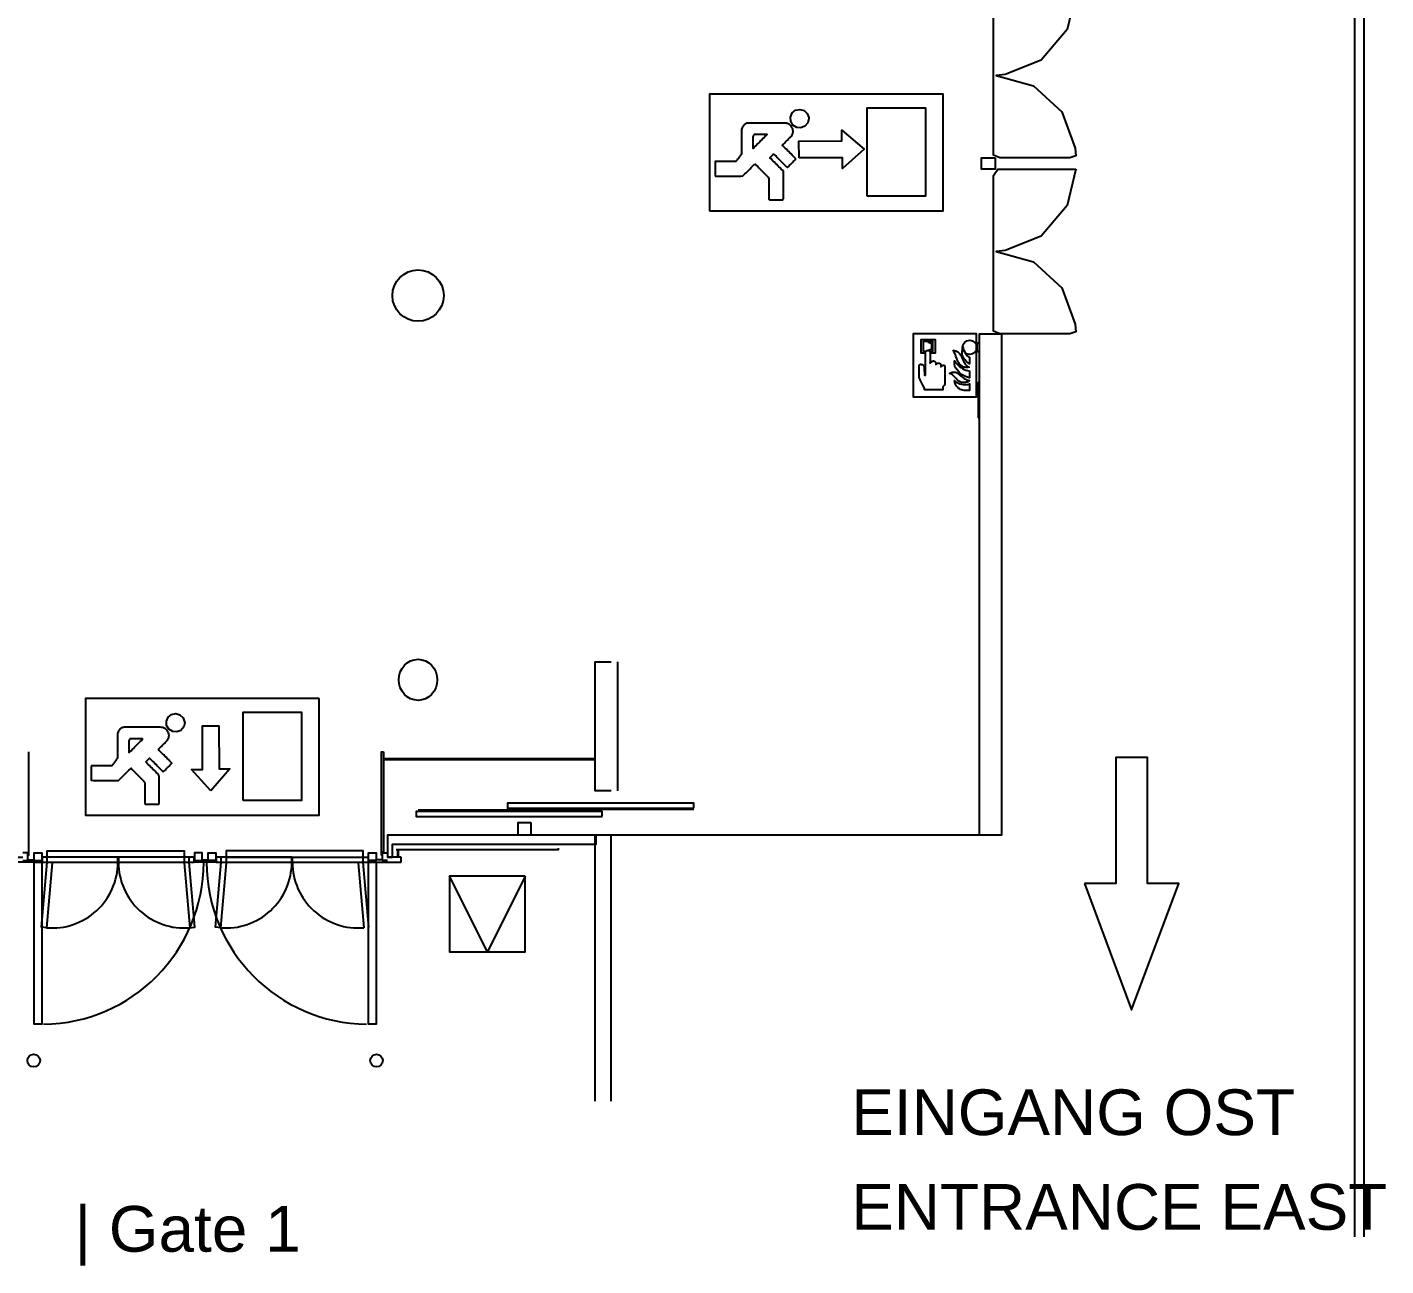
# Model space of a CAD drawing. Header units: metres. Extents: x 19 to 194, y 62 to 154.
# Drawn here: x 171.93 to 193.47, y 61.67 to 81.3 of the extents above; entities that cross this region are included whole.
import ezdxf

# ---------------------------------------------------------------- set-up
doc = ezdxf.new("R2010")
doc.units = ezdxf.units.M
doc.header["$MEASUREMENT"] = 0
doc.layers.add('ALL', color=7, linetype='Continuous')
doc.styles.add('Arial', font='Arial.ttf')

msp = doc.modelspace()

# ---------------------------------------------------------------- linework, layer by layer
at = {"layer": 'ALL', "color": 18, "lineweight": 25, "true_color": 0x000000}
for points in [[(192.975, 62.1359), (192.975, 142.847)], [(193.125, 62.1359), (193.125, 142.847)], [(181.1839, 69.1999), (180.9339, 69.1999), (180.9339, 71.2446), (181.1839, 71.2446)], [(181.2839, 71.2446), (181.2839, 69.1999)], [(171.9549, 68.23), (171.9549, 69.8201)], [(177.5749, 69.7146), (180.9339, 69.7146)], [(180.9339, 69.6946), (177.5749, 69.6946)], [(181.0387, 68.8966), (178.1262, 68.8967)], [(182.4949, 68.9065), (179.5824, 68.9066)], [(187.375, 68.5), (180.9081, 68.5)], [(180.9339, 64.286), (180.9339, 68.496)], [(181.1839, 64.286), (181.1839, 68.496)], [(177.7799, 68.27), (180.35, 68.27), (180.35, 68.295)], [(172.0399, 68.1), (172.1649, 68.1), (172.1649, 68.07), (173.3662, 68.07), (173.3661, 68.15), (173.3761, 68.15), (173.3762, 68.07), (173.3662, 68.07), (173.3661, 68.15), (172.1649, 68.15), (172.1649, 68.07), (171.6399, 68.07), (171.6399, 68.15), (171.8599, 68.15)], [(171.8599, 68.1), (171.9399, 68.1), (171.9399, 68.22), (171.8599, 68.22)], [(171.9399, 68.107), (172.0399, 68.107), (172.0399, 68.1), (172.0399, 68.22), (172.1599, 68.22), (172.1599, 68.1)], [(172.0349, 68.07), (172.1599, 68.07), (172.1599, 65.5032), (172.0399, 65.5032), (172.0399, 68.07)], [(172.3242, 68.063), (172.2341, 67.0323), (172.1543, 67.0392), (172.2445, 68.07), (172.2445, 68.25), (174.4178, 68.25), (174.4178, 68.07)], [(174.5771, 68.15), (172.2445, 68.15)], [(174.9227, 68.07), (176.1237, 68.07), (176.1237, 68.15), (174.9227, 68.15), (174.9227, 68.07), (174.5772, 68.07), (174.5772, 68.15), (173.3762, 68.15), (173.3762, 68.07), (174.5772, 68.07)], [(174.4181, 68.063), (174.5089, 67.0323), (174.588, 67.0393), (174.4978, 68.07), (174.4978, 68.15)], [(174.7024, 68.107), (174.7974, 68.107)], [(175.0818, 68.063), (174.991, 67.0323), (174.9119, 67.0393), (175.0021, 68.07), (175.0021, 68.15)], [(177.3455, 67.0392), (177.2553, 68.07), (177.2553, 68.25), (175.082, 68.25), (175.082, 68.07)], [(175.082, 68.15), (177.3349, 68.15)], [(176.1237, 68.07), (177.3349, 68.07)], [(176.1337, 68.07), (176.1337, 68.15)], [(176.1337, 68.15), (177.3349, 68.15)], [(177.1756, 68.063), (177.2658, 67.0323)], [(177.3399, 68.1), (177.3399, 68.22), (177.4599, 68.22), (177.4599, 68.1), (177.3349, 68.1)], [(177.3349, 68.15), (177.3349, 68.07)], [(177.3349, 68.07), (177.8599, 68.07)], [(177.4599, 68.07), (177.4599, 65.5032), (177.3399, 65.5032), (177.3399, 68.07)], [(177.5599, 68.107), (177.4599, 68.107)], [(177.6399, 68.1), (177.5599, 68.1), (177.5599, 68.22), (177.6399, 68.22)], [(177.8599, 68.15), (177.6399, 68.15)], [(177.8599, 68.07), (177.8599, 68.15)], [(179.8248, 67.8504), (178.6248, 67.8504)]]:
    msp.add_lwpolyline(points, dxfattribs=at)
for points in [[(188.55, 81.845), (188.4154, 81.2677), (188.0007, 80.7811), (187.4297, 80.5531), (187.2902, 80.5392), (187.8812, 80.3744), (188.3276, 79.9636), (188.5412, 79.3863), (188.5497, 79.265), (188.4574, 79.235), (187.3477, 79.235), (187.245, 79.2762), (187.245, 81.7423), (187.317, 81.845), (188.4267, 81.845)], [(187.275, 79.235), (187.275, 79.055), (187.055, 79.055), (187.055, 79.235)], [(188.5499, 79.055), (188.4153, 78.4777), (188.0006, 77.9911), (187.4296, 77.7631), (187.2901, 77.7492), (187.8811, 77.5844), (188.3275, 77.1736), (188.5411, 76.5963), (188.5496, 76.475), (188.4573, 76.445), (187.3476, 76.445), (187.2449, 76.4862), (187.2449, 78.9523), (187.3169, 79.055), (188.4266, 79.055)], [(186.9849, 76.295), (186.9849, 76.165), (187.0249, 76.165), (187.0249, 76.295)], [(187.3749, 76.445), (187.3749, 68.5), (187.0249, 68.5), (187.0249, 76.445)], [(187.0049, 75.115), (187.0249, 75.115), (187.0249, 75.675), (187.0049, 75.675)], [(177.5749, 69.8199), (177.5749, 68.2299), (177.5449, 68.2299), (177.5449, 69.8199)], [(182.4949, 68.926), (182.4949, 69.006), (179.5449, 69.0061), (179.5449, 68.9261)], [(181.0449, 68.7961), (181.0449, 68.8761), (178.0949, 68.8762), (178.0949, 68.7962)], [(177.7199, 68.1499), (177.7199, 68.3549), (180.9498, 68.3549), (180.9498, 68.4999), (177.6399, 68.4999), (177.6399, 68.1499)], [(179.9124, 68.7), (179.9124, 68.5), (179.7124, 68.5), (179.7124, 68.7)], [(171.9479, 68.23), (171.9479, 68.18), (171.9549, 68.18), (171.9549, 68.23)], [(174.7024, 68.1), (174.7024, 68.22), (174.5824, 68.22), (174.5824, 68.1)], [(174.7974, 68.1), (174.7974, 68.22), (174.9174, 68.22), (174.9174, 68.1)], [(177.5519, 68.23), (177.5519, 68.18), (177.5449, 68.18), (177.5449, 68.23)], [(177.8049, 68.155), (177.8049, 68.265), (177.8099, 68.265), (177.8099, 68.155)], [(179.8248, 67.8504), (179.2248, 66.6504), (178.6248, 67.8504), (178.6248, 66.6504), (179.8248, 66.6504)]]:
    msp.add_lwpolyline(points, close=True, dxfattribs=at)
at = {"layer": 'ALL', "color": 4, "lineweight": 25}
for points in [[(182.7474, 78.3919), (186.4504, 78.3919), (186.4504, 80.2434), (182.7474, 80.2434)], [(184.3186, 79.8554), (184.3034, 79.7906), (184.2567, 79.736), (184.1925, 79.7108), (184.1281, 79.7164), (184.0678, 79.7538), (184.0323, 79.815), (184.0288, 79.8806), (184.0568, 79.9443), (184.1094, 79.987), (184.177, 80.0013), (184.2432, 79.9832), (184.2936, 79.9371), (184.3176, 79.8721)], [(185.2425, 78.6251), (185.2425, 80.0238), (186.1691, 80.0238), (186.1691, 78.6251)], [(182.8366, 79.1728), (182.8366, 79.1728), (182.8366, 79.1535), (182.8366, 79.1341), (182.8366, 79.1148), (182.8366, 79.0955), (182.8366, 79.0762), (182.8366, 79.0569), (182.8366, 79.0376), (182.8366, 79.0183), (182.8366, 78.9989), (182.8366, 78.9796), (182.8366, 78.9603), (182.841, 78.9433), (182.8775, 78.9433), (182.914, 78.9433), (182.9506, 78.9433), (182.9871, 78.9433), (183.0236, 78.9433), (183.0601, 78.9433), (183.0967, 78.9433), (183.1332, 78.9433), (183.1697, 78.9433), (183.2063, 78.9433), (183.2428, 78.9433), (183.2745, 78.9472), (183.2908, 78.9636), (183.3072, 78.98), (183.3235, 78.9963), (183.3399, 79.0127), (183.3562, 79.029), (183.3726, 79.0454), (183.3889, 79.0617), (183.4053, 79.0781), (183.4216, 79.0944), (183.438, 79.1108), (183.4543, 79.1271), (183.4715, 79.1309), (183.4901, 79.1123), (183.5087, 79.0937), (183.5273, 79.0751), (183.5459, 79.0565), (183.5645, 79.0379), (183.5831, 79.0193), (183.6017, 79.0007), (183.6203, 78.9821), (183.6389, 78.9635), (183.6575, 78.9449), (183.6761, 78.9262), (183.6858, 78.9025), (183.6858, 78.8732), (183.6858, 78.8438), (183.6858, 78.8145), (183.6858, 78.7852), (183.6858, 78.7558), (183.6858, 78.7265), (183.6858, 78.6972), (183.6858, 78.6678), (183.6858, 78.6385), (183.6858, 78.6092), (183.6858, 78.5798), (183.6974, 78.5681), (183.7167, 78.5681), (183.736, 78.5681), (183.7553, 78.5681), (183.7747, 78.5681), (183.794, 78.5681), (183.8133, 78.5681), (183.8326, 78.5681), (183.8519, 78.5681), (183.8712, 78.5681), (183.8905, 78.5681), (183.9099, 78.5681), (183.9153, 78.5956), (183.9153, 78.6338), (183.9153, 78.672), (183.9153, 78.7101), (183.9153, 78.7483), (183.9153, 78.7865), (183.9153, 78.8247), (183.9153, 78.8629), (183.9153, 78.9011), (183.9153, 78.9393), (183.9153, 78.9775), (183.9153, 79.0157), (183.9001, 79.0369), (183.8821, 79.0549), (183.8641, 79.0729), (183.8461, 79.0909), (183.8281, 79.109), (183.8101, 79.127), (183.7921, 79.145), (183.774, 79.163), (183.756, 79.181), (183.738, 79.199), (183.72, 79.2171), (183.702, 79.2351), (183.7061, 79.2406), (183.7111, 79.2457), (183.7162, 79.2507), (183.7212, 79.2557), (183.7262, 79.2608), (183.7312, 79.2658), (183.7363, 79.2708), (183.7413, 79.2759), (183.7463, 79.2809), (183.7514, 79.2859), (183.7564, 79.291), (183.7625, 79.2941), (183.7808, 79.2758), (183.7991, 79.2576), (183.8174, 79.2393), (183.8357, 79.221), (183.8539, 79.2027), (183.8722, 79.1844), (183.8905, 79.1661), (183.9088, 79.1478), (183.9271, 79.1295), (183.9454, 79.1113), (183.9637, 79.093), (183.9806, 79.0807), (183.9922, 79.0922), (184.0038, 79.1038), (184.0154, 79.1154), (184.027, 79.127), (184.0386, 79.1386), (184.0502, 79.1502), (184.0617, 79.1618), (184.0733, 79.1734), (184.0849, 79.185), (184.0965, 79.1966), (184.1081, 79.2082), (184.1101, 79.2219), (184.0919, 79.2402), (184.0736, 79.2585), (184.0553, 79.2767), (184.037, 79.295), (184.0187, 79.3133), (184.0004, 79.3316), (183.9821, 79.3499), (183.9639, 79.3682), (183.9456, 79.3865), (183.9273, 79.4048), (183.909, 79.423), (183.9039, 79.4384), (183.9157, 79.4502), (183.9274, 79.4619), (183.9391, 79.4737), (183.9509, 79.4854), (183.9626, 79.4972), (183.9744, 79.5089), (183.9861, 79.5207), (183.9979, 79.5324), (184.0096, 79.5441), (184.0214, 79.5559), (184.0331, 79.5676), (184.0417, 79.5768), (184.0476, 79.5844), (184.0529, 79.5926), (184.0577, 79.6014), (184.0617, 79.6107), (184.065, 79.6205), (184.0675, 79.6307), (184.0691, 79.6411), (184.0697, 79.6516), (184.0695, 79.6621), (184.0683, 79.6724), (184.0663, 79.6826), (184.0634, 79.6924), (184.0598, 79.7018), (184.0555, 79.7107), (184.0506, 79.719), (184.045, 79.727), (184.0381, 79.736), (184.0303, 79.7445), (184.0217, 79.7524), (184.0124, 79.7596), (184.0025, 79.7661), (183.9921, 79.7716), (183.9813, 79.7763), (183.9702, 79.78), (183.9589, 79.7827), (183.9476, 79.7844), (183.9221, 79.785), (183.8737, 79.785), (183.8254, 79.785), (183.777, 79.785), (183.7286, 79.785), (183.6803, 79.785), (183.6319, 79.785), (183.5835, 79.785), (183.5352, 79.785), (183.4868, 79.785), (183.4384, 79.785), (183.3901, 79.785), (183.3618, 79.7849), (183.3531, 79.7842), (183.3445, 79.7828), (183.3359, 79.7806), (183.3274, 79.7776), (183.3192, 79.7739), (183.3114, 79.7696), (183.3039, 79.7646), (183.297, 79.759), (183.2906, 79.753), (183.2849, 79.7465), (183.2779, 79.7371), (183.2699, 79.7244), (183.263, 79.711), (183.2572, 79.697), (183.2527, 79.6827), (183.2513, 79.6568), (183.2513, 79.6245), (183.2513, 79.5922), (183.2513, 79.5599), (183.2513, 79.5276), (183.2513, 79.4953), (183.2513, 79.463), (183.2513, 79.4307), (183.2513, 79.3984), (183.2513, 79.3661), (183.2513, 79.3338), (183.2513, 79.3015), (183.2455, 79.286), (183.2379, 79.2759), (183.2303, 79.2657), (183.2226, 79.2555), (183.215, 79.2453), (183.2073, 79.2351), (183.1997, 79.2249), (183.1921, 79.2147), (183.1844, 79.2046), (183.1768, 79.1944), (183.1691, 79.1842), (183.1615, 79.174), (183.1366, 79.1728), (183.1093, 79.1728), (183.082, 79.1728), (183.0548, 79.1728), (183.0275, 79.1728), (183.0002, 79.1728), (182.973, 79.1728), (182.9457, 79.1728), (182.9184, 79.1728), (182.8911, 79.1728), (182.8639, 79.1728)], [(183.4318, 79.5675), (183.4318, 79.5675), (183.4318, 79.5523), (183.4318, 79.5371), (183.4318, 79.5219), (183.4318, 79.5068), (183.4318, 79.4916), (183.4318, 79.4764), (183.4318, 79.4612), (183.4318, 79.446), (183.4318, 79.4308), (183.4318, 79.4156), (183.4318, 79.4004), (183.4318, 79.3852), (183.4414, 79.3878), (183.4596, 79.4059), (183.4778, 79.4241), (183.4959, 79.4422), (183.5141, 79.4604), (183.5322, 79.4785), (183.5504, 79.4967), (183.5685, 79.5149), (183.5867, 79.533), (183.6049, 79.5512), (183.623, 79.5693), (183.6412, 79.5875), (183.6572, 79.6045), (183.6417, 79.6045), (183.6262, 79.6045), (183.6107, 79.6045), (183.5952, 79.6045), (183.5797, 79.6045), (183.5642, 79.6045), (183.5486, 79.6045), (183.5331, 79.6045), (183.5176, 79.6045), (183.5021, 79.6045), (183.4866, 79.6045), (183.4711, 79.6045), (183.4637, 79.6045), (183.4619, 79.6043), (183.4601, 79.604), (183.4583, 79.6036), (183.4565, 79.603), (183.4548, 79.6022), (183.4531, 79.6013), (183.4515, 79.6003), (183.45, 79.5992), (183.4487, 79.5979), (183.4474, 79.5966), (183.4462, 79.5951), (183.4418, 79.5886), (183.4379, 79.5819), (183.4345, 79.5748)], [(184.1639, 79.2361), (184.1633, 79.5001), (184.8443, 79.5009), (184.8443, 79.6737), (185.195, 79.3685), (184.8551, 79.0633), (184.8551, 79.2361)], [(176.5582, 70.6671), (172.8552, 70.6671), (172.8552, 68.8156), (176.5582, 68.8156)], [(175.3502, 69.0489), (175.3502, 70.4476), (176.2768, 70.4476), (176.2768, 69.0489)], [(174.4263, 70.2792), (174.4111, 70.2144), (174.3644, 70.1598), (174.3002, 70.1346), (174.2358, 70.1402), (174.1755, 70.1776), (174.14, 70.2388), (174.1365, 70.3044), (174.1645, 70.3681), (174.2171, 70.4108), (174.2847, 70.4251), (174.3509, 70.407), (174.4013, 70.3609), (174.4253, 70.2959)], [(174.839, 69.1993), (174.5335, 69.5388), (174.7063, 69.539), (174.7055, 70.2302), (174.9696, 70.2311), (174.9711, 69.5501), (175.1439, 69.5503)], [(174.0861, 69.5021), (174.0861, 69.5021), (174.0977, 69.5137), (174.1093, 69.5253), (174.1209, 69.5369), (174.1325, 69.5485), (174.144, 69.5601), (174.1556, 69.5717), (174.1672, 69.5833), (174.1788, 69.5949), (174.1904, 69.6065), (174.202, 69.6181), (174.2136, 69.6296), (174.2216, 69.642), (174.2033, 69.6603), (174.185, 69.6786), (174.1667, 69.6969), (174.1485, 69.7152), (174.1302, 69.7335), (174.1119, 69.7518), (174.0936, 69.77), (174.0753, 69.7883), (174.057, 69.8066), (174.0387, 69.8249), (174.0204, 69.8432), (174.0094, 69.8599), (174.0211, 69.8716), (174.0329, 69.8834), (174.0446, 69.8951), (174.0563, 69.9069), (174.0681, 69.9186), (174.0798, 69.9304), (174.0916, 69.9421), (174.1033, 69.9539), (174.1151, 69.9656), (174.1268, 69.9773), (174.1386, 69.9891), (174.1483, 69.9991), (174.1543, 70.0066), (174.1597, 70.0147), (174.1646, 70.0234), (174.1688, 70.0326), (174.1722, 70.0424), (174.1749, 70.0524), (174.1766, 70.0628), (174.1775, 70.0733), (174.1774, 70.0838), (174.1764, 70.0942), (174.1745, 70.1044), (174.1718, 70.1143), (174.1684, 70.1238), (174.1642, 70.1327), (174.1594, 70.1412), (174.1541, 70.149), (174.1473, 70.158), (174.1397, 70.1667), (174.1313, 70.1747), (174.1221, 70.1821), (174.1124, 70.1887), (174.102, 70.1944), (174.0913, 70.1992), (174.0802, 70.2031), (174.069, 70.206), (174.0577, 70.2079), (174.0396, 70.2088), (173.9912, 70.2088), (173.9428, 70.2088), (173.8945, 70.2088), (173.8461, 70.2088), (173.7977, 70.2088), (173.7494, 70.2088), (173.701, 70.2088), (173.6526, 70.2088), (173.6043, 70.2088), (173.5559, 70.2088), (173.5075, 70.2088), (173.4713, 70.2088), (173.4627, 70.2082), (173.454, 70.2069), (173.4454, 70.2049), (173.4369, 70.2021), (173.4286, 70.1985), (173.4207, 70.1943), (173.4132, 70.1895), (173.4061, 70.184), (173.3997, 70.178), (173.3938, 70.1716), (173.3874, 70.1634), (173.3792, 70.1508), (173.3721, 70.1375), (173.3661, 70.1236), (173.3613, 70.1094), (173.3591, 70.087), (173.3591, 70.0547), (173.3591, 70.0224), (173.3591, 69.9901), (173.3591, 69.9579), (173.3591, 69.9256), (173.3591, 69.8933), (173.3591, 69.861), (173.3591, 69.8287), (173.3591, 69.7964), (173.3591, 69.7641), (173.3591, 69.7318), (173.3549, 69.7119), (173.3472, 69.7017), (173.3396, 69.6915), (173.3319, 69.6813), (173.3243, 69.6711), (173.3167, 69.6609), (173.309, 69.6508), (173.3014, 69.6406), (173.2937, 69.6304), (173.2861, 69.6202), (173.2785, 69.61), (173.2708, 69.5998), (173.2498, 69.5966), (173.2226, 69.5966), (173.1953, 69.5966), (173.168, 69.5966), (173.1407, 69.5966), (173.1135, 69.5966), (173.0862, 69.5966), (173.0589, 69.5966), (173.0317, 69.5966), (173.0044, 69.5966), (172.9771, 69.5966), (172.9498, 69.5966), (172.9444, 69.5811), (172.9444, 69.5618), (172.9444, 69.5425), (172.9444, 69.5232), (172.9444, 69.5039), (172.9444, 69.4845), (172.9444, 69.4652), (172.9444, 69.4459), (172.9444, 69.4266), (172.9444, 69.4073), (172.9444, 69.388), (172.9444, 69.3687), (172.978, 69.3671), (173.0145, 69.3671), (173.0511, 69.3671), (173.0876, 69.3671), (173.1241, 69.3671), (173.1606, 69.3671), (173.1972, 69.3671), (173.2337, 69.3671), (173.2702, 69.3671), (173.3068, 69.3671), (173.3433, 69.3671), (173.379, 69.3678), (173.3954, 69.3841), (173.4117, 69.4005), (173.4281, 69.4168), (173.4444, 69.4332), (173.4608, 69.4495), (173.4771, 69.4659), (173.4935, 69.4822), (173.5098, 69.4986), (173.5262, 69.515), (173.5425, 69.5313), (173.5589, 69.5477), (173.5756, 69.5584), (173.5942, 69.5398), (173.6128, 69.5212), (173.6314, 69.5026), (173.65, 69.484), (173.6686, 69.4654), (173.6872, 69.4468), (173.7058, 69.4282), (173.7244, 69.4096), (173.743, 69.391), (173.7616, 69.3724), (173.7802, 69.3538), (173.7936, 69.3322), (173.7936, 69.3028), (173.7936, 69.2735), (173.7936, 69.2442), (173.7936, 69.2148), (173.7936, 69.1855), (173.7936, 69.1562), (173.7936, 69.1268), (173.7936, 69.0975), (173.7936, 69.0682), (173.7936, 69.0388), (173.7936, 69.0095), (173.8014, 68.9919), (173.8207, 68.9919), (173.84, 68.9919), (173.8593, 68.9919), (173.8786, 68.9919), (173.8979, 68.9919), (173.9172, 68.9919), (173.9365, 68.9919), (173.9559, 68.9919), (173.9752, 68.9919), (173.9945, 68.9919), (174.0138, 68.9919), (174.0231, 69.0117), (174.0231, 69.0499), (174.0231, 69.0881), (174.0231, 69.1263), (174.0231, 69.1645), (174.0231, 69.2027), (174.0231, 69.2409), (174.0231, 69.2791), (174.0231, 69.3173), (174.0231, 69.3555), (174.0231, 69.3936), (174.0231, 69.4318), (174.0115, 69.4571), (173.9935, 69.4751), (173.9755, 69.4931), (173.9575, 69.5112), (173.9395, 69.5292), (173.9215, 69.5472), (173.9034, 69.5652), (173.8854, 69.5832), (173.8674, 69.6012), (173.8494, 69.6192), (173.8314, 69.6373), (173.8134, 69.6553), (173.8129, 69.6634), (173.8179, 69.6684), (173.8229, 69.6735), (173.828, 69.6785), (173.833, 69.6835), (173.838, 69.6886), (173.8431, 69.6936), (173.8481, 69.6986), (173.8531, 69.7037), (173.8582, 69.7087), (173.8632, 69.7137), (173.8682, 69.7188), (173.8849, 69.7033), (173.9032, 69.685), (173.9215, 69.6667), (173.9398, 69.6484), (173.9581, 69.6301), (173.9764, 69.6119), (173.9947, 69.5936), (174.0129, 69.5753), (174.0312, 69.557), (174.0495, 69.5387), (174.0678, 69.5204)], [(173.5396, 69.8019), (173.5396, 69.8019), (173.5578, 69.8201), (173.5759, 69.8382), (173.5941, 69.8564), (173.6122, 69.8745), (173.6304, 69.8927), (173.6485, 69.9109), (173.6667, 69.929), (173.6849, 69.9472), (173.703, 69.9653), (173.7212, 69.9835), (173.7393, 70.0016), (173.7575, 70.0198), (173.7577, 70.0283), (173.7422, 70.0283), (173.7267, 70.0283), (173.7112, 70.0283), (173.6957, 70.0283), (173.6802, 70.0283), (173.6647, 70.0283), (173.6492, 70.0283), (173.6337, 70.0283), (173.6182, 70.0283), (173.6026, 70.0283), (173.5871, 70.0283), (173.5725, 70.0283), (173.5707, 70.0282), (173.5689, 70.028), (173.567, 70.0276), (173.5652, 70.0271), (173.5635, 70.0264), (173.5618, 70.0256), (173.5602, 70.0247), (173.5586, 70.0236), (173.5572, 70.0224), (173.5559, 70.0211), (173.5547, 70.0198), (173.5518, 70.0159), (173.5477, 70.0093), (173.544, 70.0024), (173.541, 69.9952), (173.5396, 69.9842), (173.5396, 69.969), (173.5396, 69.9538), (173.5396, 69.9386), (173.5396, 69.9234), (173.5396, 69.9082), (173.5396, 69.8931), (173.5396, 69.8779), (173.5396, 69.8627), (173.5396, 69.8475), (173.5396, 69.8323), (173.5396, 69.8171)], [(188.6867, 67.732), (189.4367, 65.732), (190.1867, 67.732), (189.6867, 67.732), (189.6867, 69.732), (189.1867, 69.732), (189.1867, 67.732), (188.6867, 67.732)]]:
    msp.add_lwpolyline(points, close=True, dxfattribs=at)
at = {"layer": 'ALL', "color": 1, "lineweight": 25}
msp.add_lwpolyline([(186.4749, 76.445), (185.9749, 76.445), (185.9749, 75.445), (186.9749, 75.445)], dxfattribs=at)
for points in [[(185.9749, 75.445), (186.9749, 75.445), (186.9749, 76.445), (185.9749, 76.445)], [(186.1575, 76.1361), (186.1008, 76.1361), (186.1008, 76.3557), (186.3204, 76.3557), (186.3204, 76.1361), (186.2562, 76.1361), (186.2562, 76.1692), (186.2873, 76.1692), (186.2873, 76.3219), (186.1339, 76.3219), (186.1339, 76.1692), (186.1575, 76.1692), (186.1575, 76.1361)], [(186.0658, 75.9435), (186.0694, 75.9497), (186.0741, 75.9544), (186.0793, 75.958), (186.0845, 75.9596), (186.0907, 75.9611), (186.097, 75.9611), (186.1037, 75.9606), (186.1094, 75.9596), (186.1156, 75.9585), (186.1349, 75.9445), (186.1437, 75.93), (186.1484, 75.9144), (186.1494, 75.8983), (186.151, 75.7905), (186.153, 75.7876), (186.1639, 75.7876), (186.1665, 75.7905), (186.1665, 76.1411), (186.1666, 76.1432), (186.1667, 76.1453), (186.167, 76.1474), (186.1673, 76.1495), (186.1677, 76.1516), (186.1683, 76.1536), (186.1689, 76.1556), (186.1696, 76.1575), (186.1704, 76.1595), (186.1713, 76.1613), (186.1723, 76.1632), (186.1733, 76.1649), (186.1745, 76.1666), (186.1757, 76.1683), (186.177, 76.1698), (186.1783, 76.1713), (186.1797, 76.1727), (186.1812, 76.1741), (186.1828, 76.1753), (186.1844, 76.1765), (186.186, 76.1776), (186.1877, 76.1785), (186.1895, 76.1794), (186.1913, 76.1802), (186.1931, 76.1809), (186.1949, 76.1815), (186.1968, 76.1819), (186.1987, 76.1823), (186.2006, 76.1826), (186.2025, 76.1827), (186.2044, 76.1828), (186.2063, 76.1827), (186.2083, 76.1826), (186.2102, 76.1823), (186.2121, 76.1819), (186.2139, 76.1815), (186.2158, 76.1809), (186.2176, 76.1802), (186.2194, 76.1794), (186.2211, 76.1785), (186.2228, 76.1776), (186.2245, 76.1765), (186.2261, 76.1753), (186.2276, 76.1741), (186.2291, 76.1727), (186.2305, 76.1713), (186.2319, 76.1698), (186.2332, 76.1683), (186.2344, 76.1666), (186.2355, 76.1649), (186.2366, 76.1632), (186.2376, 76.1613), (186.2385, 76.1595), (186.2393, 76.1575), (186.24, 76.1556), (186.2406, 76.1536), (186.2411, 76.1516), (186.2416, 76.1495), (186.2419, 76.1474), (186.2421, 76.1453), (186.2423, 76.1432), (186.2423, 76.1411), (186.2423, 76.1408), (186.2423, 75.9769), (186.2506, 75.9928), (186.2558, 75.9975), (186.2615, 76.0016), (186.274, 76.0089), (186.2808, 76.0115), (186.2875, 76.0131), (186.2943, 76.0141), (186.3015, 76.0141), (186.3083, 76.0125), (186.314, 76.0099), (186.3187, 76.0063), (186.3223, 76.0021), (186.3259, 75.9975), (186.329, 75.9923), (186.3311, 75.9871), (186.3327, 75.9819), (186.3342, 75.9762), (186.3353, 75.97), (186.3343, 75.9573), (186.341, 75.9684), (186.3467, 75.972), (186.3529, 75.9757), (186.3592, 75.9783), (186.3659, 75.9803), (186.3727, 75.9814), (186.3794, 75.9819), (186.3856, 75.9803), (186.3924, 75.9783), (186.3981, 75.9746), (186.4028, 75.9715), (186.4059, 75.9674), (186.408, 75.9632), (186.4095, 75.9585), (186.4106, 75.9539), (186.4116, 75.9492), (186.4121, 75.944), (186.4132, 75.9388), (186.4142, 75.9341), (186.4126, 75.9219), (186.4204, 75.9326), (186.4256, 75.9357), (186.4308, 75.9388), (186.4365, 75.9419), (186.4417, 75.9445), (186.4474, 75.9461), (186.4531, 75.9471), (186.4588, 75.9471), (186.4651, 75.9461), (186.4749, 75.939), (186.476, 75.6505), (186.4749, 75.6481), (186.4703, 75.6377), (186.4646, 75.628), (186.4583, 75.62), (186.4531, 75.6156), (186.449, 75.6111), (186.4459, 75.6062), (186.4443, 75.601), (186.4443, 75.5546), (186.1578, 75.5546), (186.1493, 75.5925), (186.1286, 75.6325), (186.1079, 75.673), (186.097, 75.6927), (186.086, 75.7129), (186.0757, 75.7327), (186.0658, 75.7672)], [(186.6024, 76.1843), (186.6471, 76.177), (186.6808, 76.1599), (186.7062, 76.1345), (186.7265, 76.1038), (186.7431, 76.0696), (186.7587, 76.0332), (186.7758, 75.9984), (186.7971, 75.9657), (186.8251, 75.9382), (186.862, 75.9179), (186.8485, 75.9138), (186.8345, 75.9112), (186.8199, 75.9107), (186.8059, 75.9117), (186.7914, 75.9143), (186.7774, 75.9179), (186.7639, 75.9231), (186.7504, 75.9299), (186.7384, 75.9372), (186.727, 75.9455), (186.7062, 75.9657), (186.6907, 75.9875), (186.6782, 76.0114), (186.6683, 76.0363), (186.6606, 76.0623), (186.6522, 76.0882), (186.6439, 76.1137), (186.633, 76.1386), (186.6195, 76.1625), (186.6024, 76.1843)], [(186.847, 75.9828), (186.8293, 75.9974), (186.8117, 76.013), (186.7956, 76.0301), (186.781, 76.0483), (186.7686, 76.0675), (186.7582, 76.0882), (186.7514, 76.11), (186.7478, 76.1329), (186.7478, 76.1568), (186.7582, 76.2331), (186.7649, 76.216), (186.7722, 76.1983), (186.7795, 76.1801), (186.7878, 76.1625), (186.7971, 76.1448), (186.807, 76.1277), (186.8189, 76.1121), (186.8319, 76.0976), (186.8475, 76.0846), (186.8651, 76.0737), (186.8651, 75.9699), (186.847, 75.9828)], [(186.6559, 75.734), (186.6404, 75.7522), (186.6248, 75.7698), (186.6087, 75.7859), (186.5905, 75.7994), (186.5697, 75.8088), (186.5469, 75.8134), (186.5568, 75.8212), (186.5682, 75.8275), (186.5801, 75.8327), (186.5926, 75.8363), (186.6061, 75.8389), (186.6196, 75.8394), (186.6331, 75.8389), (186.6466, 75.8363), (186.659, 75.8327), (186.6715, 75.8275), (186.6892, 75.8119), (186.7063, 75.7963), (186.7245, 75.7802), (186.7426, 75.7652), (186.7613, 75.7506), (186.7805, 75.7371), (186.8008, 75.7252), (186.821, 75.7153), (186.8429, 75.7075), (186.8652, 75.7028), (186.8543, 75.6935), (186.8418, 75.6857), (186.8283, 75.68), (186.8143, 75.6758), (186.7998, 75.6727), (186.7852, 75.6717), (186.7702, 75.6717), (186.7556, 75.6727), (186.7411, 75.6753), (186.7271, 75.6784), (186.7063, 75.6873), (186.6881, 75.7003), (186.6715, 75.7158), (186.6559, 75.734)], [(186.8651, 75.8571), (186.8651, 75.7496), (186.8329, 75.7564), (186.8008, 75.7673), (186.7701, 75.7823), (186.741, 75.8005), (186.714, 75.8218), (186.6896, 75.8462), (186.6684, 75.8727), (186.6502, 75.9018), (186.6362, 75.9324), (186.6263, 75.9646), (186.6263, 76.0165), (186.645, 75.9926), (186.6652, 75.9703), (186.6865, 75.949), (186.7089, 75.9288), (186.7327, 75.9106), (186.7577, 75.8945), (186.7836, 75.881), (186.8101, 75.8701), (186.8371, 75.8618), (186.8651, 75.8571)], [(186.741, 75.5557), (186.7223, 75.563), (186.7052, 75.5718), (186.6891, 75.5837), (186.6751, 75.5983), (186.6662, 75.6071), (186.659, 75.6164), (186.6527, 75.6263), (186.647, 75.6367), (186.6424, 75.6476), (186.6387, 75.6585), (186.6361, 75.6694), (186.6335, 75.6808), (186.6315, 75.6912), (186.6299, 75.7021), (186.6491, 75.6855), (186.6699, 75.672), (186.6917, 75.66), (186.7151, 75.6512), (186.7395, 75.645), (186.7644, 75.6408), (186.7893, 75.6393), (186.8147, 75.6408), (186.8402, 75.6439), (186.8651, 75.6502), (186.8651, 75.5463), (186.8438, 75.5453), (186.822, 75.5453), (186.8007, 75.5458), (186.78, 75.5474), (186.7602, 75.551), (186.741, 75.5557)]]:
    msp.add_lwpolyline(points, close=True, dxfattribs=at)
at = {"layer": 'ALL', "color": 18, "lineweight": 25, "true_color": 0x000000}
for centre, radius in [((178.1249, 77.05), 0.4065), ((186.8706, 76.23), 0.1143), ((172.0329, 64.9261), 0.1), ((177.4663, 64.9261), 0.1)]:
    msp.add_circle(centre, radius, dxfattribs=at)
at = {"layer": 'ALL', "color": 1, "lineweight": 25}
msp.add_arc((186.2106, 76.2458), 0.061, -90, 90, dxfattribs=at)
msp.add_arc((186.2106, 76.2458), 0.061, -90, 90, dxfattribs=at)
at = {"layer": 'ALL', "color": 18, "lineweight": 25, "true_color": 0x000000}
for centre, radius, start, end in [((172.1599, 68.07), 2.5668, -89.33022, 0.00011), ((172.3248, 68.0697), 1.0414, -94.999, 0.01596), ((174.4178, 68.07), 1.0417, -179.9992, -85.01733), ((177.3399, 68.07), 2.5668, -179.99989, -90.66956), ((175.082, 68.07), 1.0417, -94.98245, -0.00059), ((177.1751, 68.0697), 1.0414, 179.98426, -85.00078)]:
    msp.add_arc(centre, radius, start, end, dxfattribs=at)
msp.add_ellipse((178.125, 70.9611), major_axis=(0, 0.3255), ratio=0.9369521, dxfattribs=at)

# ---------------------------------------------------------------- texts
at = {"layer": 'ALL', "color": 18, "true_color": 0x000000, "style": 'Arial'}
for s, p in [('EINGANG OST', (184.9923, 63.7451)), ('ENTRANCE EAST', (184.9923, 62.2451)), ('| Gate 1', (172.6796, 61.8976))]:
    msp.add_text(s, height=0.725, dxfattribs=at).set_placement(p)

doc.saveas('drawing.dxf')
